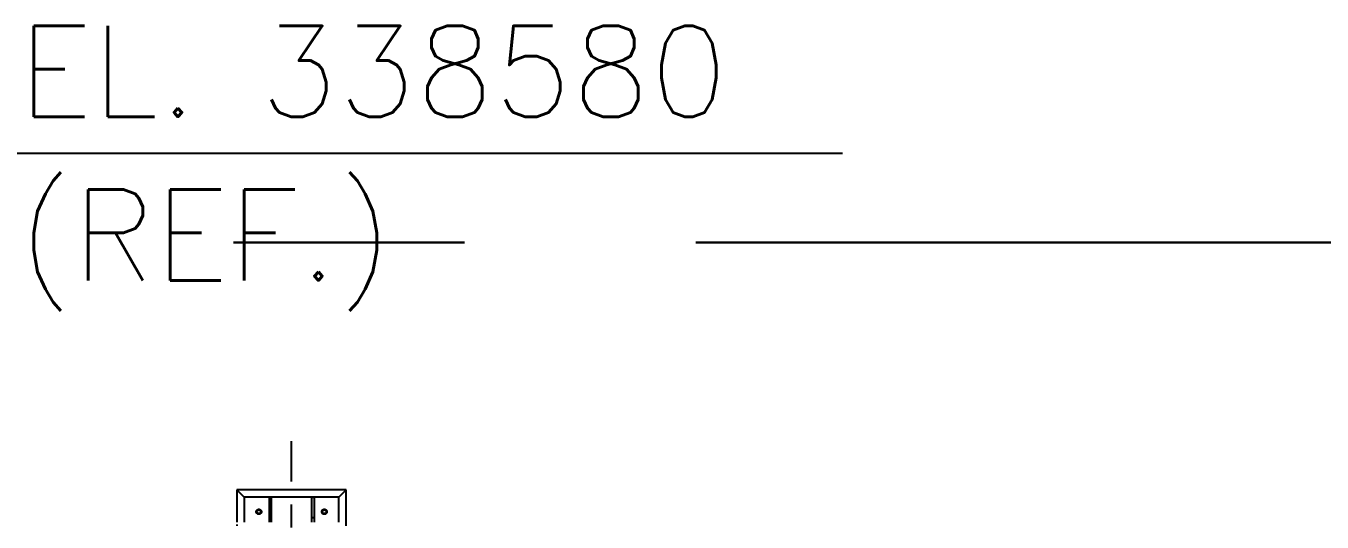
# Model space of a CAD drawing. Header units: millimetres. Extents: x 0 to 42050, y 0 to 29700.
# Drawn here: x 36031 to 36921, y 21990 to 22331 of the extents above; entities that cross this region are included whole.
import ezdxf

# ---------------------------------------------------------------- set-up
doc = ezdxf.new("R2010")
doc.units = ezdxf.units.MM
doc.header["$LTSCALE"] = 50
for name, pattern in [('CENTER2', [28.575, 19.05, -3.175, 3.175, -3.175]), ('HIDDEN2', [4.7625, 3.175, -1.5875]), ('PHANTOM', [63.5, 31.75, -6.35, 6.35, -6.35, 6.35, -6.35])]:
    doc.linetypes.add(name, pattern=pattern)
for name, color, linetype in [('ESTRUTURA EXISTENTE', 7, 'Continuous'), ('SDM', 7, 'Continuous'), ('TC1', 8, 'CENTER2'), ('TDM', 2, 'Continuous'), ('TR100', 3, 'Continuous')]:
    doc.layers.add(name, color=color, linetype=linetype)
doc.layers.add('HIDDEN', color=8, linetype='HIDDEN2', transparency=0.4)
doc.layers.add('TLM', color=1, linetype='PHANTOM', lineweight=30)
doc.styles.add('TR100', font='simplex.shx')

# ---------------------------------------------------------------- blocks, each defined once
blk = doc.blocks.new('A$C0860f657')
at = {"layer": 'HIDDEN'}
for p, q in [((-9126.3, 3969.7), (-9076.3, 3919.7)), ((-8376.3, 3969.7), (-9126.3, 3969.7)), ((-9126.3, 3969.7), (-9126.3, 3723.6)), ((-9076.3, 3919.7), (-9076.3, 3748.7)), ((-8426.3, 3919.7), (-9076.3, 3919.7)), ((-8905.6, 3918.2), (-8889.7, 3918.2)), ((-8905.6, 3918.2), (-8905.6, 3777.2)), ((-8889.7, 3777.2), (-8889.7, 3918.2)), ((-8597.1, 3918.2), (-8613, 3918.2)), ((-8613, 3777.2), (-8613, 3918.2)), ((-8597.1, 3918.2), (-8597.1, 3777.2)), ((-8426.3, 3919.7), (-8376.3, 3969.7)), ((-8426.3, 3748.7), (-8426.3, 3919.7)), ((-8376.3, 3723.6), (-8376.3, 3969.7)), ((-8905.6, 3777.2), (-8889.7, 3777.2)), ((-8905.6, 3777.2), (-8905.6, 3748.7)), ((-8889.7, 3748.7), (-8889.7, 3777.2)), ((-8597.1, 3777.2), (-8613, 3777.2)), ((-8613, 3748.7), (-8613, 3777.2)), ((-8597.1, 3777.2), (-8597.1, 3748.7))]:
    blk.add_line(p, q, dxfattribs=at)
for centre, radius in [((-8976.3, 3819.7), 17.5), ((-8976.3, 3819.7), 16), ((-8976.3, 3819.7), 13), ((-8526.3, 3819.7), 17.5), ((-8526.3, 3819.7), 16), ((-8526.3, 3819.7), 13)]:
    blk.add_circle(centre, radius, dxfattribs=at)
at = {"layer": 'TC1'}
blk.add_line((-8751.3, -3115.9), (-8751.3, 4305.3), dxfattribs=at)
blk = doc.blocks.new('A$Cb39763ff')
at = {"layer": 'ESTRUTURA EXISTENTE'}
for p, q in [((-12517, 8875), (-12467, 8825)), ((-11767, 8875), (-12517, 8875)), ((-12517, 8875), (-12517, 8654)), ((-12467, 8825), (-12467, 8654)), ((-11817, 8825), (-12467, 8825)), ((-12296.3, 8823.5), (-12280.4, 8823.5)), ((-12296.3, 8823.5), (-12296.3, 8682.5)), ((-12280.4, 8682.5), (-12280.4, 8823.5)), ((-11987.7, 8823.5), (-12003.6, 8823.5)), ((-12003.6, 8682.5), (-12003.6, 8823.5)), ((-11987.7, 8823.5), (-11987.7, 8682.5)), ((-11817, 8825), (-11767, 8875)), ((-11817, 8654), (-11817, 8825)), ((-11767, 8654), (-11767, 8875)), ((-12296.3, 8682.5), (-12280.4, 8682.5)), ((-12296.3, 8682.5), (-12296.3, 8654)), ((-12280.4, 8654), (-12280.4, 8682.5)), ((-11987.7, 8682.5), (-12003.6, 8682.5)), ((-12003.6, 8654), (-12003.6, 8682.5)), ((-11987.7, 8682.5), (-11987.7, 8654))]:
    blk.add_line(p, q, dxfattribs=at)
for centre, radius in [((-12367, 8725), 17.5), ((-12367, 8725), 16), ((-12367, 8725), 13), ((-11917, 8725), 17.5), ((-11917, 8725), 16), ((-11917, 8725), 13)]:
    blk.add_circle(centre, radius, dxfattribs=at)
blk = doc.blocks.new('A$C8ff1fb60')
at = {"layer": 'TDM'}
blk.add_line((-959.07, 2292.5), (-157.72, 2292.5), dxfattribs=at)
at = {"layer": 'TLM', "ltscale": 0.5}
blk.add_lwpolyline([(-1846.11, 2231.04), (760.25, 2231.04), (760.25, 1241.04), (-1846.11, 1241.04)], close=True, dxfattribs=at)
at = {"xscale": 0.1, "yscale": 0.1, "zscale": 0.1}
blk.add_blockref('A$Cb39763ff', (678.04, 1173.54), dxfattribs=at)
at = {"layer": 'SDM', "xscale": 0.1, "yscale": 0.1, "zscale": 0.1}
blk.add_blockref('A$C0860f657', (338.97, 1664.07), dxfattribs=at)
at = {"layer": 'TR100', "style": 'TR100'}
for s, p in [('EL. 338580', (-724.02, 2317.5)), ('(REF.)', (-724.02, 2205))]:
    blk.add_text(s, height=62.5, dxfattribs=at).set_placement(p)

msp = doc.modelspace()

# ---------------------------------------------------------------- block references
at = {"layer": 'TDM'}
msp.add_blockref('A$C8ff1fb60', (36749.24, 19951.45), dxfattribs=at)

doc.saveas('drawing.dxf')
